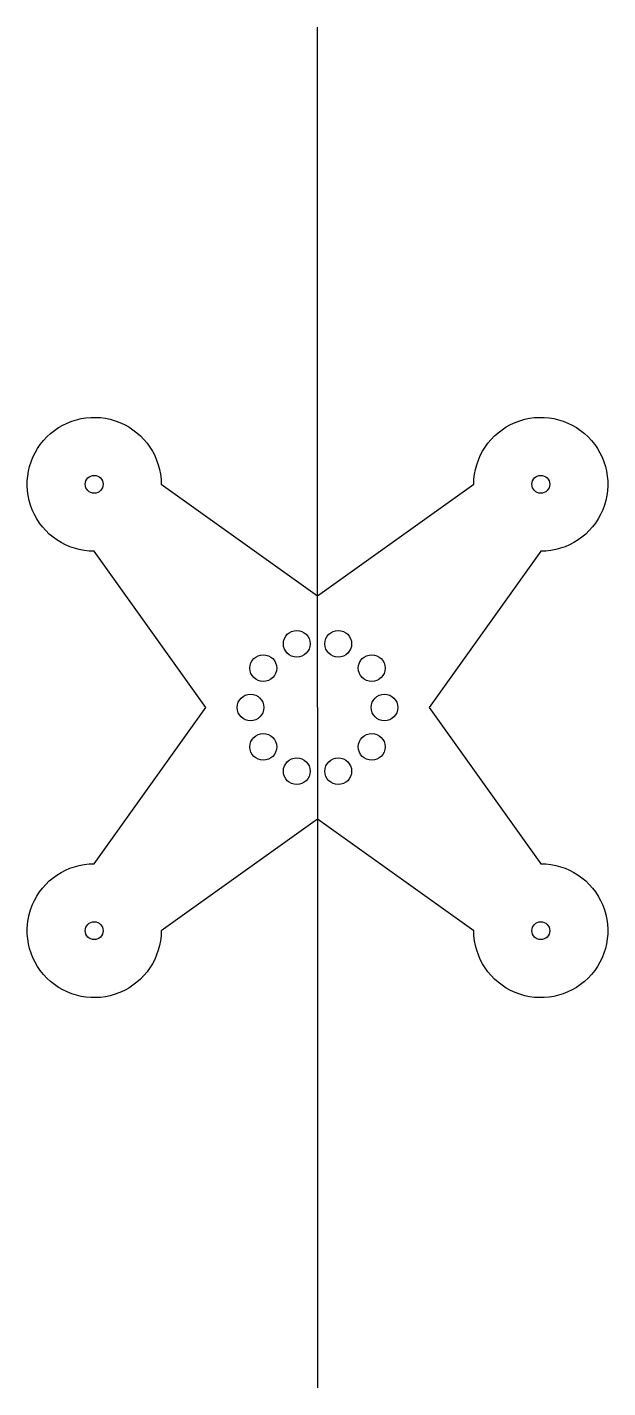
# Model space of a CAD drawing. Header units: millimetres. Extents: x -15 to 115, y -202 to 102.
import ezdxf

# ---------------------------------------------------------------- set-up
doc = ezdxf.new("R2010")
doc.units = ezdxf.units.MM
doc.layers.get('0').update_dxf_attribs({"linetype": 'CONTINUOUS'})

msp = doc.modelspace()

# ---------------------------------------------------------------- linework, layer by layer
for q in [(50, 102.4), (50, -202.4)]:
    msp.add_line((50, -50), q)
msp.add_lwpolyline([(15, 0), (50, -25), (85, 0, -2.414214), (100, -15), (75, -50), (100, -85, -2.414214), (85, -100), (50, -75), (15, -100, -2.414214), (0, -85), (25, -50), (0, -15, -2.414214)], format="xyb", close=True)
for centre, radius in [((0, 0), 2), ((100, 0), 2), ((45.36, -35.73), 3), ((54.64, -35.73), 3), ((37.86, -41.18), 3), ((62.14, -41.18), 3), ((35, -50), 3), ((65, -50), 3), ((37.86, -58.82), 3), ((62.14, -58.82), 3), ((45.36, -64.27), 3), ((54.64, -64.27), 3), ((0, -100), 2), ((100, -100), 2)]:
    msp.add_circle(centre, radius)

doc.saveas('drawing.dxf')
